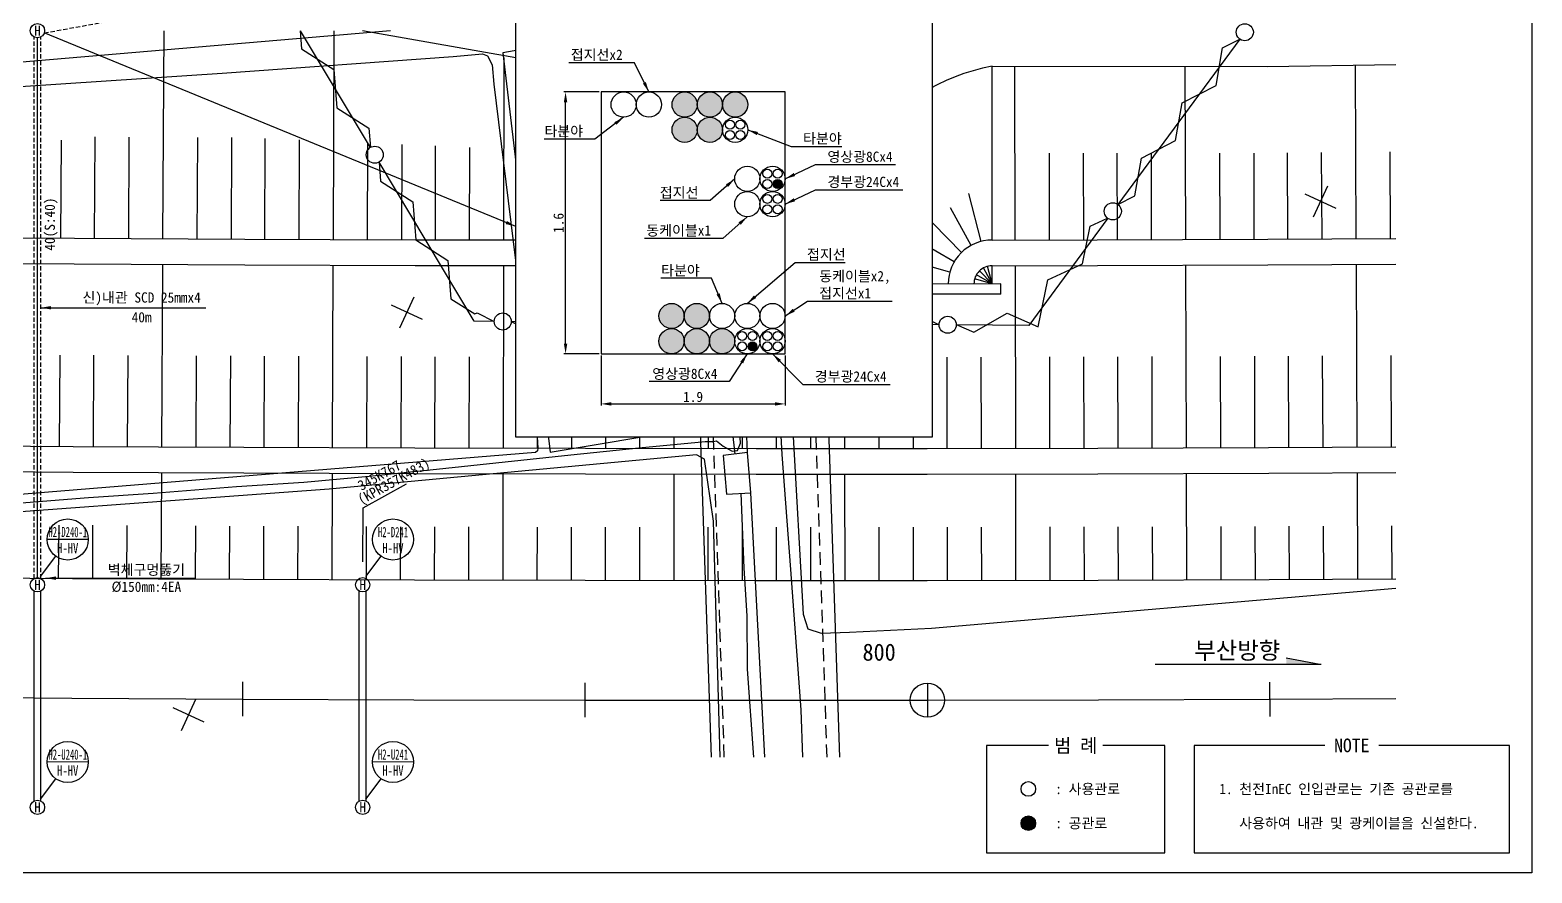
# Model space of a CAD drawing. Extents: x -179 to 159, y -6 to 158.
# Drawn here: x 71.4 to 159.2, y 0 to 49.2 of the extents above; entities that cross this region are included whole.
import ezdxf
from ezdxf.enums import TextEntityAlignment as Align

# ---------------------------------------------------------------- set-up
doc = ezdxf.new("R2010")
doc.units = 0
doc.header["$MEASUREMENT"] = 0
doc.linetypes.add('HIDDEN', pattern=[0.375, 0.25, -0.125])
doc.layers.get('Defpoints').update_dxf_attribs({"linetype": 'CONTINUOUS'})
for name, color, linetype in [('TT-LINE', 7, 'CONTINUOUS'), ('TT-MANH', 4, 'CONTINUOUS'), ('TX-LINE', 2, 'CONTINUOUS'), ('TZ-BASE', 253, 'CONTINUOUS'), ('TZ-DIMS', 1, 'CONTINUOUS'), ('TZ-LEAL', 1, 'CONTINUOUS'), ('TZ-LEAT', 3, 'CONTINUOUS'), ('TZ-LINE', 7, 'CONTINUOUS'), ('TZ-TEX2', 3, 'CONTINUOUS'), ('TZ-TEXT', 6, 'CONTINUOUS')]:
    doc.layers.add(name, color=color, linetype=linetype)
doc.layers.add('TX-PAPR', color=2, linetype='CONTINUOUS', plot=False)
doc.styles.add('GR', font='GulimChe.ttf')
doc.styles.get("Standard").update_dxf_attribs({"font": 'GulimChe.ttf'})
doc.styles.add('굴림', font='GulimChe.ttf')
doc.linetypes.add('ZIGZAG', pattern='A,0.00254,-5.08,[131,ltypeshp.shx,S=5.08,R=0,X=-5.08,Y=0],-10.16,[131,ltypeshp.shx,S=5.08,R=180,X=5.08,Y=0],-5.08', length=20.32254)
doc.dimstyles.new('D200', dxfattribs={"dimscale": 0.2, "dimtxt": 3, "dimasz": 3, "dimexe": 0.5, "dimexo": 0.5, "dimgap": 0.5, "dimtad": 1, "dimdec": 0, "dimzin": 1, "dimdsep": 46, "dimlunit": 6, "dimtxsty": 'Standard', "dimcen": 1, "dimclrd": 1, "dimclre": 1, "dimclrt": 3, "dimadec": 0, "dimazin": 0, "dimtfac": 1, "dimtdec": 0, "dimtix": 1, "dimtmove": 2, "dimatfit": 3, "dimfxl": 0, "dimtvp": 2, "dimlwd": -1, "dimlwe": -1, "dimarcsym": 0})
doc.dimstyles.new('지시선200', dxfattribs={"dimscale": 0.2, "dimtxt": 3, "dimasz": 3, "dimexe": 0.5, "dimexo": 0.5, "dimgap": 0.5, "dimtad": 1, "dimdec": 0, "dimzin": 1, "dimdsep": 46, "dimlunit": 6, "dimtxsty": 'Standard', "dimcen": 1, "dimclrd": 6, "dimclre": 6, "dimclrt": 3, "dimadec": 0, "dimazin": 0, "dimtfac": 1, "dimtdec": 0, "dimtix": 1, "dimtmove": 2, "dimatfit": 3, "dimfxl": 0, "dimtvp": 2, "dimlwd": -1, "dimlwe": -1, "dimarcsym": 0})

# ---------------------------------------------------------------- blocks, each defined once
blk = doc.blocks.new('7217')
at = {"layer": 'TZ-BASE'}
for points in [[(-0.707, 0.707), (0.707, -0.707)], [(-0.707, -0.707), (0.707, 0.707)]]:
    blk.add_lwpolyline(points, dxfattribs=at)
blk = doc.blocks.new('5211')
at = {"layer": 'TZ-BASE'}
for points in [[(-0.695, -0.847), (-0.695, 1.653)], [(0.705, -0.847), (0.705, 0.653)], [(-1.495, -0.847), (1.505, -0.847)]]:
    blk.add_lwpolyline(points, dxfattribs=at)
blk = doc.blocks.new('*D21')
at = {"layer": 'Defpoints', "color": 0}
for p in [(104.803, 30.33), (115.563, 30.33), (115.563, 27.405)]:
    blk.add_point(p, dxfattribs=at)
at = {"layer": 'TZ-DIMS', "color": 1}
for p, q in [((104.803, 30.23), (104.803, 27.305)), ((115.563, 30.23), (115.563, 27.305)), ((105.403, 27.405), (114.963, 27.405))]:
    blk.add_line(p, q, dxfattribs=at)
for points in [[(105.403, 27.505), (105.403, 27.305), (104.803, 27.405)], [(114.963, 27.505), (114.963, 27.305), (115.563, 27.405)]]:
    blk.add_solid(points, dxfattribs=at)
at = {"layer": 'TZ-DIMS', "color": 3, "insert": (110.183, 27.813), "char_height": 0.6, "attachment_point": 5}
blk.add_mtext('1.9', dxfattribs=at)
blk = doc.blocks.new('*D22')
at = {"layer": 'Defpoints', "color": 0}
for p in [(102.731, 45.629), (104.803, 45.629), (104.803, 30.33)]:
    blk.add_point(p, dxfattribs=at)
at = {"layer": 'TZ-DIMS', "color": 1}
for p, q in [((104.703, 45.629), (102.631, 45.629)), ((102.731, 30.93), (102.731, 45.029)), ((104.703, 30.33), (102.631, 30.33))]:
    blk.add_line(p, q, dxfattribs=at)
for points in [[(102.631, 45.029), (102.831, 45.029), (102.731, 45.629)], [(102.631, 30.93), (102.831, 30.93), (102.731, 30.33)]]:
    blk.add_solid(points, dxfattribs=at)
at = {"layer": 'TZ-DIMS', "color": 3, "insert": (102.323, 37.98), "char_height": 0.6, "attachment_point": 5, "rotation": 90}
blk.add_mtext('1.6', dxfattribs=at)

msp = doc.modelspace()

# ---------------------------------------------------------------- hatches: boundary and pattern name
at = {"layer": 'TZ-LINE'}
msp.add_hatch(color=256, dxfattribs=at).paths.add_polyline_path([(144.847, 12.543), (146.797, 12.179), (144.847, 12.179)])
at = {"layer": 'TZ-LINE', "ltscale": 2}
h = msp.add_hatch(color=256, dxfattribs=at)
h.dxf.hatch_style = 1
h.paths.add_polyline_path([(129.346, 2.907, 1), (130.199, 2.907, 1)])

# ---------------------------------------------------------------- linework, layer by layer
at = {"layer": 'TT-LINE', "linetype": 'HIDDEN'}
for points in [[(72.272, 49.08), (77.596, 50.049), (77.596, 51.111)], [(71.672, 17.205), (71.672, 48.842)], [(72.072, 17.205), (72.072, 48.842)]]:
    msp.add_lwpolyline(points, dxfattribs=at)
at = {"layer": 'TT-MANH'}
for centre in [(71.872, 49.211), (71.872, 16.836), (90.877, 16.836), (71.872, 3.836), (90.877, 3.836)]:
    msp.add_circle(centre, 0.42, dxfattribs=at)
at = {"layer": 'TX-PAPR'}
msp.add_lwpolyline([(0, 103.2), (159.2, 103.2), (159.2, 0), (0, 0)], close=True, dxfattribs=at)
at = {"layer": 'TZ-BASE'}
for p, q in [((79.205, 37.061), (79.269, 49.211)), ((89.164, 37.016), (89.21, 49.211)), ((100.487, 47.513), (90.856, 49.211)), ((99.127, 36.986), (99.152, 47.616)), ((100.492, 36.983), (100.487, 47.513)), ((127.654, 36.979), (127.65, 47.13)), ((129.009, 36.981), (128.989, 47.119)), ((138.975, 37.008), (138.942, 47.105)), ((148.933, 37.049), (148.883, 47.184)), ((75.205, 37.082), (75.236, 43.007)), ((73.242, 37.093), (73.279, 42.813)), ((77.205, 37.071), (77.236, 42.996)), ((81.205, 37.05), (81.236, 42.975)), ((83.205, 37.04), (83.236, 42.965)), ((85.164, 37.031), (85.186, 42.913)), ((87.164, 37.024), (87.186, 42.825)), ((91.164, 37.009), (91.185, 42.648)), ((93.164, 37.001), (93.185, 42.56)), ((95.127, 36.996), (95.139, 42.475)), ((97.127, 36.991), (97.139, 42.388)), ((102.257, 36.284), (108.006, 42.402)), ((125.865, 36.25), (120.055, 42.2)), ((150.933, 37.059), (150.908, 42.138)), ((131.009, 36.986), (130.999, 42.051)), ((133.009, 36.99), (132.999, 42.052)), ((134.975, 36.995), (134.959, 42.053)), ((136.975, 37.002), (136.959, 42.055)), ((140.975, 37.015), (140.959, 42.059)), ((142.975, 37.021), (142.959, 42.061)), ((144.933, 37.03), (144.908, 42.074)), ((146.933, 37.039), (146.908, 42.095)), ((101.149, 36.898), (101.963, 39.987)), ((127.015, 36.897), (126.291, 39.701)), ((101.788, 36.634), (103.203, 39.068)), ((126.423, 36.663), (125.217, 38.862)), ((64.069, 37.154), (74.032, 37.088)), ((74.032, 37.088), (83.993, 37.036)), ((83.993, 37.036), (93.954, 36.998)), ((93.954, 36.998), (100.492, 36.983)), ((102.754, 35.642), (105.228, 36.994)), ((125.442, 35.708), (123.3, 36.958)), ((127.654, 36.979), (133.801, 36.991)), ((133.801, 36.991), (143.763, 37.024)), ((143.763, 37.024), (151.252, 37.06)), ((79.141, 24.896), (79.197, 35.561)), ((89.119, 24.851), (89.158, 35.516)), ((99.098, 24.821), (99.123, 35.486)), ((100.493, 34.406), (100.492, 35.483)), ((100.493, 34.406), (100.767, 35.447)), ((100.493, 34.406), (101.034, 35.337)), ((100.493, 34.406), (101.23, 35.191)), ((103.011, 34.953), (106.174, 35.641)), ((125.189, 35.109), (122.445, 35.88)), ((127.655, 34.417), (126.913, 35.177)), ((127.655, 34.417), (127.145, 35.348)), ((127.655, 34.417), (127.39, 35.445)), ((127.655, 34.417), (127.655, 35.479)), ((129.034, 24.816), (129.012, 35.481)), ((139.015, 24.843), (138.98, 35.508)), ((148.992, 24.884), (148.94, 35.549)), ((128.156, 34.417), (99.992, 34.405)), ((99.993, 33.805), (99.992, 34.405)), ((100.493, 34.406), (101.438, 34.922)), ((100.493, 34.406), (101.545, 34.635)), ((110.324, 29.91), (110.172, 34.41)), ((118.121, 30.14), (117.976, 34.413)), ((127.655, 34.417), (126.633, 34.704)), ((127.655, 34.417), (126.738, 34.952)), ((128.156, 33.817), (128.156, 34.417)), ((105.033, 33.807), (99.993, 33.805)), ((105.383, 33.458), (105.033, 33.807)), ((109.704, 33.459), (105.383, 33.458)), ((109.077, 24.805), (109.084, 33.459)), ((110.221, 32.96), (109.704, 33.459)), ((117.983, 34.213), (110.179, 34.21)), ((117.988, 34.063), (110.184, 34.06)), ((118.509, 33.463), (118.025, 32.963)), ((122.766, 33.465), (118.509, 33.463)), ((119.056, 24.804), (119.052, 33.463)), ((122.766, 33.465), (123.116, 33.815)), ((128.156, 33.817), (123.116, 33.815)), ((73.161, 24.929), (73.196, 30.261)), ((75.141, 24.917), (75.169, 30.249)), ((77.141, 24.907), (77.169, 30.239)), ((81.141, 24.885), (81.169, 30.218)), ((83.141, 24.875), (83.169, 30.207)), ((85.119, 24.866), (85.139, 30.199)), ((87.119, 24.859), (87.139, 30.191)), ((91.119, 24.844), (91.138, 30.176)), ((93.119, 24.836), (93.138, 30.169)), ((95.098, 24.831), (95.111, 30.163)), ((97.098, 24.826), (97.111, 30.158)), ((101.098, 24.817), (101.111, 30.149)), ((103.098, 24.812), (103.111, 30.144)), ((105.077, 24.809), (105.081, 30.141)), ((107.077, 24.807), (107.081, 30.14)), ((110.324, 29.91), (110.479, 29.76)), ((111.077, 24.804), (111.081, 30.136)), ((113.077, 24.802), (113.081, 30.134)), ((115.056, 24.802), (115.054, 30.134)), ((117.056, 24.803), (117.054, 30.135)), ((118.121, 30.14), (117.976, 29.98)), ((118.762, 6.759), (117.976, 29.98)), ((121.056, 24.805), (121.054, 30.137)), ((123.056, 24.806), (123.054, 30.138)), ((125.034, 24.808), (125.023, 30.141)), ((127.034, 24.812), (127.023, 30.145)), ((131.034, 24.821), (131.023, 30.153)), ((133.034, 24.825), (133.023, 30.157)), ((135.015, 24.83), (134.998, 30.163)), ((137.015, 24.837), (136.998, 30.169)), ((141.015, 24.85), (140.998, 30.182)), ((143.015, 24.856), (142.998, 30.189)), ((144.992, 24.865), (144.966, 30.197)), ((146.992, 24.874), (146.966, 30.207)), ((150.992, 24.894), (150.966, 30.226)), ((111.258, 6.759), (110.479, 29.76)), ((63.969, 23.489), (73.951, 23.423)), ((73.951, 23.423), (83.932, 23.371)), ((79.1, 17.186), (79.133, 23.396)), ((83.932, 23.371), (93.913, 23.333)), ((89.09, 17.141), (89.113, 23.351)), ((93.913, 23.333), (103.894, 23.31)), ((99.08, 17.111), (99.094, 23.321)), ((103.894, 23.31), (113.875, 23.301)), ((109.07, 17.095), (109.075, 23.305)), ((113.875, 23.301), (123.855, 23.306)), ((119.06, 17.094), (119.057, 23.304)), ((123.855, 23.306), (133.837, 23.326)), ((129.049, 17.107), (129.037, 23.316)), ((133.837, 23.326), (143.819, 23.359)), ((139.04, 17.133), (139.02, 23.343)), ((143.819, 23.359), (151.252, 23.395)), ((149.029, 17.174), (148.999, 23.384)), ((73.11, 17.219), (73.131, 20.324)), ((75.101, 17.207), (75.117, 20.312)), ((77.101, 17.197), (77.117, 20.302)), ((81.1, 17.176), (81.117, 20.281)), ((83.1, 17.165), (83.117, 20.27)), ((85.09, 17.156), (85.101, 20.261)), ((87.09, 17.149), (87.101, 20.254)), ((91.09, 17.134), (91.101, 20.239)), ((93.09, 17.126), (93.101, 20.231)), ((95.08, 17.121), (95.087, 20.226)), ((97.08, 17.116), (97.087, 20.221)), ((101.08, 17.107), (101.087, 20.212)), ((103.08, 17.102), (103.087, 20.207)), ((105.07, 17.099), (105.073, 20.204)), ((107.07, 17.097), (107.073, 20.202)), ((111.07, 17.094), (111.073, 20.199)), ((113.07, 17.092), (113.073, 20.197)), ((115.06, 17.092), (115.058, 20.197)), ((117.06, 17.093), (117.058, 20.198)), ((121.06, 17.095), (121.058, 20.2)), ((123.06, 17.096), (123.058, 20.201)), ((125.049, 17.098), (125.043, 20.203)), ((127.049, 17.102), (127.043, 20.207)), ((131.049, 17.111), (131.043, 20.216)), ((133.049, 17.115), (133.043, 20.22)), ((135.04, 17.12), (135.03, 20.225)), ((137.04, 17.127), (137.03, 20.232)), ((141.04, 17.14), (141.03, 20.245)), ((143.04, 17.146), (143.03, 20.251)), ((145.029, 17.155), (145.014, 20.26)), ((147.029, 17.164), (147.014, 20.269)), ((151.029, 17.184), (151.014, 20.289)), ((83.867, 9.161), (83.877, 11.161)), ((103.87, 9.1), (103.874, 11.1)), ((123.871, 11.096), (123.873, 9.096)), ((143.869, 11.149), (143.875, 9.149)), ((63.872, 10.28), (73.873, 10.214)), ((73.873, 10.214), (83.872, 10.161)), ((83.872, 10.161), (93.872, 10.123)), ((93.872, 10.123), (103.873, 10.1)), ((103.873, 10.1), (113.872, 10.091)), ((113.872, 10.091), (123.872, 10.096)), ((123.872, 10.096), (133.872, 10.116)), ((133.872, 10.116), (143.872, 10.149)), ((143.872, 10.149), (151.252, 10.185))]:
    msp.add_line(p, q, dxfattribs=at)
at = {"layer": 'TZ-BASE', "linetype": 'ByBlock', "ltscale": 0.7}
for p, q in [((87.224, 49.211), (87.304, 48.144)), ((141.127, 48.21), (142.123, 48.718)), ((87.304, 48.144), (89.189, 46.94)), ((140.745, 46.007), (141.127, 48.21)), ((89.189, 46.94), (89.356, 44.71)), ((138.753, 44.99), (140.745, 46.007)), ((138.372, 42.787), (138.753, 44.99)), ((89.356, 44.71), (91.241, 43.507)), ((91.241, 43.507), (91.325, 42.392)), ((136.38, 41.771), (138.372, 42.787)), ((91.838, 41.533), (91.922, 40.419)), ((135.998, 39.567), (136.38, 41.771)), ((91.922, 40.419), (93.806, 39.215)), ((135.002, 39.059), (135.998, 39.567)), ((93.806, 39.215), (93.974, 36.985)), ((132.932, 35.598), (133.384, 37.788)), ((133.384, 37.788), (134.396, 38.264)), ((93.974, 36.985), (95.858, 35.781)), ((95.858, 35.781), (96.026, 33.552)), ((130.908, 34.647), (132.932, 35.598)), ((130.341, 31.903), (130.908, 34.647)), ((96.026, 33.552), (97.422, 32.66)), ((97.422, 32.66), (97.564, 32.729)), ((97.564, 32.729), (98.56, 32.222)), ((100.556, 31.707), (102.564, 32.693)), ((102.564, 32.693), (104.556, 31.678)), ((104.556, 31.678), (106.563, 32.664)), ((106.563, 32.664), (108.556, 31.649)), ((108.556, 31.649), (110.563, 32.635)), ((110.563, 32.635), (111.56, 32.127)), ((113.556, 31.613), (115.563, 32.598)), ((115.563, 32.598), (117.556, 31.584)), ((117.556, 31.584), (119.563, 32.569)), ((119.563, 32.569), (121.556, 31.555)), ((121.556, 31.555), (123.563, 32.54)), ((123.563, 32.54), (124.559, 32.033)), ((126.582, 31.603), (128.531, 32.7)), ((128.531, 32.7), (130.341, 31.903)), ((99.56, 32.215), (100.556, 31.707)), ((112.56, 32.12), (113.556, 31.613)), ((125.559, 32.054), (126.582, 31.603))]:
    msp.add_line(p, q, dxfattribs=at)
at = {"layer": 'TZ-BASE', "linetype": 'HIDDEN', "ltscale": 3}
for p, q in [((112.008, 6.759), (111.072, 34.41)), ((118.012, 6.759), (117.076, 34.412))]:
    msp.add_line(p, q, dxfattribs=at)
at = {"layer": 'TZ-BASE', "linetype": 'ByBlock', "const_width": 0.001}
msp.add_lwpolyline([(102.271, 49.211), (102.271, 73.211), (38.272, 73.211), (38.272, 49.211)], close=True, dxfattribs=at)
at = {"layer": 'TZ-BASE'}
for points in [[(151.252, 57.601), (115.127, 54.84), (114.594, 54.587), (114.45, 53.868), (114.558, 52.117), (115.433, 39.917), (116.009, 25.826), (116.622, 15.114), (116.894, 14.265), (117.661, 14.006), (119.315, 14.064), (124.108, 14.293), (151.252, 16.638)], [(68.25, 21.416), (74.853, 21.929), (78.628, 22.19), (83.499, 22.57), (87.43, 22.826), (91.261, 23.18), (93.096, 23.374), (95.184, 23.59), (99.205, 24.02), (103.041, 24.424), (107.018, 24.844), (110.897, 25.212), (111.359, 25.209), (111.558, 25.239), (111.932, 24.942), (112.473, 24.647), (112.782, 24.676), (112.95, 25.108), (112.71, 28.89), (112.491, 32.723), (111.662, 47.863), (111.82, 47.956), (114.063, 48.255), (114.183, 48.405), (113.971, 54.134)], [(99.072, 47.922), (101.837, 24.595), (109.881, 25.936), (110.288, 26.889), (110.397, 28.553), (110.533, 29.786), (110.652, 31.309), (110.743, 33.264), (109.424, 48.947), (109.108, 49.019), (102.136, 48.47), (99.072, 47.922)], [(96.161, 47.708), (97.88, 47.849), (98.161, 47.748), (98.45, 47.217), (98.538, 46.082), (101.078, 25.49), (101.102, 24.822), (101.087, 24.662), (100.981, 24.564), (52.421, 20.615), (51.472, 20.788), (50.406, 21.563), (49.799, 22.553), (48.139, 38.092), (47.455, 44.08), (47.544, 44.458), (52.29, 44.724), (82.663, 46.721), (96.161, 47.708)], [(151.252, 47.223), (143.751, 47.099), (127.65, 47.121)], [(112.633, 24.475), (112.083, 29.479), (111.825, 32.34), (111.647, 35.315), (111.308, 38.283), (111.105, 46.194)], [(13.82, 36.204), (24.207, 36.06), (34.169, 35.938), (44.132, 35.829), (54.096, 35.734), (64.058, 35.654), (74.023, 35.588), (83.986, 35.536), (93.95, 35.498), (100.492, 35.483)], [(127.655, 35.479), (133.805, 35.491), (143.769, 35.524), (151.252, 35.56)], [(7.468, 25.634), (14.089, 25.534), (24.067, 25.396), (34.045, 25.273), (44.023, 25.164), (54.002, 25.07), (63.98, 24.989), (73.96, 24.923), (83.938, 24.871), (93.917, 24.833), (103.897, 24.81), (113.875, 24.801), (123.853, 24.806), (133.833, 24.826), (143.813, 24.859), (151.252, 24.895)], [(111.759, 6.759), (111.374, 20.563), (110.848, 24.186), (110.376, 24.423), (88.911, 22.425), (61.889, 20.43), (56.395, 19.942)], [(7.468, 17.924), (13.978, 17.825), (23.967, 17.687), (33.955, 17.564), (43.945, 17.455), (53.935, 17.36), (63.924, 17.28), (73.914, 17.213), (83.904, 17.161), (93.894, 17.123), (103.884, 17.1), (113.874, 17.091), (123.863, 17.096), (133.854, 17.116), (143.844, 17.149), (151.252, 17.185)]]:
    msp.add_lwpolyline(points, dxfattribs=at)
at = {"layer": 'TZ-BASE', "linetype": 'ByBlock', "ltscale": 15}
for points in [[(91.325, 42.392), (87.249, 49.211)], [(142.123, 48.718), (135.002, 39.059)], [(98.56, 32.222), (97.398, 32.23), (91.838, 41.533)], [(134.409, 38.254), (129.795, 31.995), (125.559, 32.025)], [(111.56, 32.127), (99.56, 32.215)], [(124.559, 32.033), (112.56, 32.12)]]:
    msp.add_lwpolyline(points, dxfattribs=at)
at = {"layer": 'TZ-BASE'}
msp.add_lwpolyline([(110.204, 34.41, 0.36809), (100.487, 47.513, 0.36809)], format="xyb", dxfattribs=at)
for points in [[(114.366, 6.759, 0), (113.551, 22.218, 0), (113.359, 24.56, 0), (113.258, 26.901, 0), (112.759, 33.125, 0), (111.87, 46.195, 0), (111.695, 49.148, 0), (111.289, 53.886, 0), (111.205, 55.764, 0), (110.93, 57.58, 0), (109.92, 66.547, 0), (109.2, 76.956, 0), (109.076, 79.081, 0), (109.028, 80.208, 0), (107.326, 80.119, 0), (97.556, 80.065, 0), (86.374, 79.692, 0), (80.146, 79.271, 0), (40.891, 76.194, 0)], [(110.908, 49.146, 0), (110.277, 55.028, 0), (109.81, 59.487, 0), (108.895, 68.889, 0), (108.592, 72.378, 0), (108.25, 80.205, 0)], [(151.252, 58.176, 0), (150.552, 58.109, 0), (142.507, 57.735, 0), (131.684, 56.663, 0), (128.79, 56.491, 0), (116.414, 55.841, 0), (115.089, 55.45, 0), (114.264, 55.009, 0), (113.599, 54.296, 0), (113.409, 53.438, 0), (113.719, 51.327, 0), (114.173, 46.757, 0), (114.533, 41.191, 0), (114.794, 34.849, 0), (115.359, 24.444, 0), (115.884, 17.726, 0), (116.487, 9.531, 0), (116.579, 6.759, 0)], [(92.505, 49.211, 0), (66.147, 46.963, 0), (50.178, 45.796, 0), (49.472, 45.936, 0), (48.413, 48.53, 0), (48.139, 49.211, 0)], [(111.87, 46.195, 0), (111.695, 49.148, 0), (110.085, 49.143, 0), (110.223, 46.193, 0), (111.87, 46.195, 0)], [(113.551, 22.218, 0), (113.359, 24.56, 0), (111.938, 24.394, 0), (112.135, 22.14, 0), (113.551, 22.218, 0)], [(113.726, 6.759, 0), (113.366, 11.915, 0), (113.338, 15.027, 0), (113.164, 17.799, 0), (112.995, 22.187, 0)]]:
    msp.add_polyline3d(points, dxfattribs=at)
at = {"layer": 'TZ-BASE', "linetype": 'ByBlock', "ltscale": 0.7}
for centre in [(142.419, 49.121), (91.581, 41.963), (134.706, 38.657), (99.06, 32.218), (112.06, 32.124), (125.059, 32.029)]:
    msp.add_circle(centre, 0.5, dxfattribs=at)
at = {"layer": 'TZ-BASE'}
msp.add_circle((123.872, 10.096), 1, dxfattribs=at)
msp.add_arc((129.822, 35.469), 11.862, 100.55229, 185.10988, dxfattribs=at)
at = {"layer": 'TZ-BASE', "ltscale": 0.7}
for centre, radius, start, end in [((100.493, 34.406), 2.577, 0.02348, 90.02348), ((127.655, 34.417), 2.562, 90.02348, 180.02348), ((100.493, 34.406), 1.077, 0.02348, 90.02348), ((127.655, 34.417), 1.062, 90.02348, 180.02348)]:
    msp.add_arc(centre, radius, start, end, dxfattribs=at)
at = {"layer": 'TZ-LEAL'}
for p, q in [((74.842, 19.478), (72.442, 19.49)), ((72.049, 17.317), (72.942, 18.509)), ((91.054, 17.317), (91.947, 18.509)), ((74.842, 6.478), (72.442, 6.49)), ((93.847, 6.478), (91.447, 6.49)), ((72.049, 4.318), (72.942, 5.509)), ((91.054, 4.318), (91.947, 5.509))]:
    msp.add_line(p, q, dxfattribs=at)
at = {"layer": 'TZ-LEAL', "flags": 128}
msp.add_lwpolyline([(90.884, 18.186), (90.901, 21.326), (93.44, 22.73)], dxfattribs=at)
at = {"layer": 'TZ-LEAL'}
for centre in [(73.642, 19.484), (92.647, 19.484), (73.642, 6.484), (92.647, 6.484)]:
    msp.add_circle(centre, 1.2, dxfattribs=at)
at = {"layer": 'TZ-LINE'}
for p, q in [((146.797, 12.179), (144.847, 12.543)), ((146.881, 12.179), (137.175, 12.179))]:
    msp.add_line(p, q, dxfattribs=at)
at = {"layer": 'TZ-LINE', "linetype": 'ZIGZAG', "ltscale": 0.039}
msp.add_lwpolyline([(71.872, 17.256), (71.872, 48.791)], dxfattribs=at)
at = {"layer": 'TZ-LINE'}
for points in [[(71.672, 4.205), (71.672, 16.467)], [(72.072, 4.205), (72.072, 16.467)], [(90.677, 4.205), (90.677, 16.467)], [(91.077, 4.205), (91.077, 16.467)]]:
    msp.add_lwpolyline(points, dxfattribs=at)
at = {"layer": 'TZ-LINE', "ltscale": 2, "elevation": 0.31}
for points in [[(130.959, 7.452), (127.336, 7.452), (127.336, 1.178), (137.749, 1.178), (137.749, 7.452), (134.126, 7.452)], [(147.088, 7.452), (139.465, 7.452), (139.465, 1.178), (157.878, 1.178), (157.878, 7.452), (150.255, 7.452)]]:
    msp.add_lwpolyline(points, dxfattribs=at)
at = {"layer": 'TZ-LINE', "ltscale": 2}
for centre in [(129.773, 4.907, 0.31), (129.773, 2.907, 0.31)]:
    msp.add_circle(centre, 0.427, dxfattribs=at)

# ---------------------------------------------------------------- block references
at = {"layer": 'TZ-BASE', "rotation": 110.2049679516543}
for name, p in [('7217', (113.065, 42.948)), ('7217', (146.848, 39.239)), ('5211', (105.557, 34.161)), ('7217', (93.472, 32.751)), ('7217', (80.712, 9.237))]:
    msp.add_blockref(name, p, dxfattribs=at)

# ---------------------------------------------------------------- texts
at = {"layer": 'TT-MANH', "linetype": 'ByBlock', "style": 'GR'}
for p in [(71.874, 49.211), (71.874, 16.836), (90.879, 16.836), (71.874, 3.836), (90.879, 3.836)]:
    msp.add_text('H', height=0.6, rotation=359.69855, dxfattribs=at).set_placement(p, align=Align.MIDDLE)
at = {"layer": 'TZ-BASE', "style": '굴림'}
msp.add_text('800', height=1, rotation=359.98485, dxfattribs=at).set_placement((120.083, 12.403))
at = {"layer": 'TZ-LEAT', "style": 'GR'}
for s, p in [('345K767', (90.804, 22.317)), ('(KPR357K483)', (90.8, 21.499))]:
    msp.add_text(s, height=0.6, rotation=28.93726, dxfattribs=at).set_placement(p)
for s, width, p in [('H2-D240-1', 0.65, (73.644, 19.916)), ('H2-D241', 0.65, (92.649, 19.916)), ('H-HV', 0.8, (73.639, 18.984)), ('H-HV', 0.8, (92.644, 18.984)), ('H2-U240-1', 0.65, (73.644, 6.916)), ('H2-U241', 0.65, (92.649, 6.916)), ('H-HV', 0.8, (73.639, 5.984)), ('H-HV', 0.8, (92.644, 5.984))]:
    msp.add_text(s, height=0.6, rotation=359.69855, dxfattribs=dict(at, width=width)).set_placement(p, align=Align.MIDDLE)
for s, p in [('벽체구멍뚫기', (78.237, 17.724)), ('Ø150mm:4EA', (78.237, 16.724))]:
    msp.add_text(s, height=0.6, dxfattribs=at).set_placement(p, align=Align.MIDDLE)
at = {"layer": 'TZ-LINE', "style": '굴림'}
msp.add_text('부산방향', height=1, dxfattribs=at).set_placement((139.472, 12.497))
at = {"layer": 'TZ-TEX2', "style": 'GR'}
msp.add_text('40(S:40)', height=0.6, rotation=90.01508, dxfattribs=at).set_placement((72.638, 37.91), align=Align.MIDDLE)
at = {"layer": 'TZ-TEX2'}
for s, p in [('범 례', (132.542, 7.452, 0.31)), ('NOTE', (148.672, 7.452, 0.31))]:
    msp.add_text(s, height=0.8, dxfattribs=at).set_placement(p, align=Align.MIDDLE)
for s, p in [(': 사용관로', (131.349, 4.907, 0.31)), ('1. 천전InEC 인입관로는 기존 공관로를', (140.932, 4.907, 0.31)), (': 공관로', (131.349, 2.907, 0.31)), ('   사용하여 내관 및 광케이블을 신설한다.', (140.932, 2.907, 0.31))]:
    msp.add_text(s, height=0.6, dxfattribs=at).set_placement(p, align=Align.MIDDLE_LEFT)
at = {"layer": 'TZ-TEXT'}
for s, rotation, p in [('신)내관 SCD 25mmx4', 0.05182, (77.959, 33.581)), ('40m', 359.94818, (77.959, 32.466))]:
    msp.add_text(s, height=0.6, rotation=rotation, dxfattribs=at).set_placement(p, align=Align.MIDDLE)

# ---------------------------------------------------------------- leaders
at = {"layer": 'TZ-LEAL'}
for points in [[(72.072, 33.023), (81.714, 33.023)], [(72.348, 17.224), (81.094, 17.224)]]:
    msp.add_leader(points, dimstyle='D200', dxfattribs=at)

# ---------------------------------------------------------------- next in the draw order: wipeouts: each hides what was drawn before it
msp.add_wipeout([(99.822, 50.082), (99.822, 25.469), (124.153, 25.469), (124.153, 50.082)]).dxf.layer = 'TX-LINE'

# ---------------------------------------------------------------- next in the draw order: hatches: boundary and pattern name
at = {"layer": 'TZ-LINE', "ltscale": 2}
h = msp.add_hatch(color=256, dxfattribs=at)
h.dxf.hatch_style = 1
h.paths.add_polyline_path([(110.428, 44.892, 1), (108.953, 44.892, 1)])
h = msp.add_hatch(color=256, dxfattribs=at)
h.dxf.hatch_style = 1
h.paths.add_polyline_path([(111.902, 44.892, 1), (110.428, 44.892, 1)])
h = msp.add_hatch(color=256, dxfattribs=at)
h.dxf.hatch_style = 1
h.paths.add_polyline_path([(113.377, 44.892, 1), (111.902, 44.892, 1)])
h = msp.add_hatch(color=256, dxfattribs=at)
h.dxf.hatch_style = 1
h.paths.add_polyline_path([(110.428, 43.417, 1), (108.953, 43.417, 1)])
h = msp.add_hatch(color=256, dxfattribs=at)
h.dxf.hatch_style = 1
h.paths.add_polyline_path([(111.902, 43.417, 1), (110.428, 43.417, 1)])
at = {"layer": 'TZ-LINE'}
h = msp.add_hatch(color=256, dxfattribs=at)
h.dxf.hatch_style = 1
h.paths.add_polyline_path([(115.385, 40.25, 1), (114.868, 40.25, 1)])
at = {"layer": 'TZ-LINE', "ltscale": 2}
h = msp.add_hatch(color=256, dxfattribs=at)
h.dxf.hatch_style = 1
h.paths.add_polyline_path([(109.664, 32.542, 1), (108.19, 32.542, 1)])
h = msp.add_hatch(color=256, dxfattribs=at)
h.dxf.hatch_style = 1
h.paths.add_polyline_path([(111.139, 32.542, 1), (109.664, 32.542, 1)])
h = msp.add_hatch(color=256, dxfattribs=at)
h.dxf.hatch_style = 1
h.paths.add_polyline_path([(109.664, 31.068, 1), (108.19, 31.068, 1)])
h = msp.add_hatch(color=256, dxfattribs=at)
h.dxf.hatch_style = 1
h.paths.add_polyline_path([(111.139, 31.068, 1), (109.664, 31.068, 1)])
h = msp.add_hatch(color=256, dxfattribs=at)
h.dxf.hatch_style = 1
h.paths.add_polyline_path([(112.614, 31.068, 1), (111.139, 31.068, 1)])
at = {"layer": 'TZ-LINE'}
h = msp.add_hatch(color=256, dxfattribs=at)
h.dxf.hatch_style = 1
h.paths.add_polyline_path([(113.911, 30.764, 1), (113.393, 30.764, 1)])

# ---------------------------------------------------------------- next in the draw order: linework, layer by layer
msp.add_lwpolyline([(104.803, 30.33), (115.563, 30.33), (115.563, 45.629), (104.803, 45.629)], close=True, dxfattribs=at)
at = {"layer": 'TZ-LINE', "ltscale": 2}
for centre, radius in [((106.125, 44.892), 0.737), ((107.599, 44.892), 0.737), ((109.69, 44.892), 0.737), ((111.165, 44.892), 0.737), ((112.639, 44.892), 0.737), ((109.69, 43.417), 0.737), ((111.165, 43.417), 0.737), ((112.639, 43.417), 0.737), ((112.338, 43.721), 0.259), ((112.941, 43.721), 0.259), ((112.338, 43.114), 0.259), ((112.941, 43.114), 0.259), ((113.351, 40.553), 0.737), ((114.825, 40.553), 0.737), ((114.524, 40.857), 0.259), ((114.524, 40.25), 0.259), ((115.127, 40.857), 0.259), ((115.127, 40.25), 0.259), ((113.351, 39.079), 0.737), ((114.825, 39.079), 0.737), ((114.524, 39.382), 0.259), ((115.127, 39.382), 0.259), ((114.524, 38.775), 0.259), ((115.127, 38.775), 0.259), ((108.927, 32.542), 0.737), ((110.402, 32.542), 0.737), ((111.876, 32.542), 0.737), ((113.351, 32.542), 0.737), ((114.825, 32.542), 0.737), ((108.927, 31.068), 0.737), ((110.402, 31.068), 0.737), ((111.876, 31.068), 0.737), ((113.351, 31.068), 0.737), ((113.05, 31.371), 0.259), ((113.652, 31.371), 0.259), ((114.825, 31.068), 0.737), ((114.524, 31.371), 0.259), ((115.127, 31.371), 0.259), ((113.05, 30.764), 0.259), ((113.652, 30.764), 0.259), ((114.524, 30.764), 0.259), ((115.127, 30.764), 0.259)]:
    msp.add_circle(centre, radius, dxfattribs=at)
at = {"layer": 'TZ-TEXT'}
msp.add_lwpolyline([(99.822, 50.082), (124.153, 50.082), (124.153, 25.469), (99.822, 25.469)], close=True, dxfattribs=at)

# ---------------------------------------------------------------- next in the draw order: texts
at = {"layer": 'TZ-DIMS', "char_height": 0.6}
for s, insert, attachment_point in [('접지선x2', (106.068, 47.442), 9), ('타분야', (103.755, 42.975), 9), ('타분야', (116.61, 42.548), 7), ('영상광8Cx4', (118.031, 41.487), 7), ('경부광24Cx4', (118.031, 40.013), 7), ('접지선', (110.496, 39.389), 9), ('동케이블x1', (111.233, 37.177), 9), ('접지선', (116.836, 35.773), 7), ('타분야', (110.573, 34.846), 9), ('동케이블x2,\\P접지선x1', (117.551, 33.508), 7), ('영상광8Cx4', (111.605, 28.805), 9), ('경부광24Cx4', (117.294, 28.645), 7)]:
    msp.add_mtext(s, dxfattribs=dict(at, insert=insert, attachment_point=attachment_point))

# ---------------------------------------------------------------- next in the draw order: dimensions: what is measured, and where the dimension line sits
at = {"layer": 'TZ-DIMS'}
dim = msp.add_linear_dim(base=(102.731, 45.629), p1=(104.803, 30.33), p2=(104.803, 45.629), angle=90, text='1.6', dimstyle='D200', dxfattribs=at)
dim.commit()
dim.dimension.update_dxf_attribs({"geometry": '*D22', "text_midpoint": (102.323, 37.98)})
dim = msp.add_linear_dim(base=(115.563, 27.405), p1=(104.803, 30.33), p2=(115.563, 30.33), text='1.9', dimstyle='D200', dxfattribs=at)
dim.commit()
dim.dimension.update_dxf_attribs({"geometry": '*D21', "text_midpoint": (110.183, 27.813)})

# ---------------------------------------------------------------- next in the draw order: leaders
at = {"layer": 'TZ-DIMS', "annotation_type": 0, "has_hookline": 1}
for points, hookline_direction, text_width in [([(107.599, 45.629), (106.758, 47.342), (106.168, 47.342)], 1, 3.155), ([(106.125, 44.154), (104.445, 42.875), (103.855, 42.875)], 1, 2.273), ([(113.377, 43.417), (115.92, 42.448), (116.51, 42.448)], 0, 2.273), ([(115.563, 40.553), (117.341, 41.387), (117.931, 41.387)], 0, 3.981), ([(112.614, 40.553), (111.186, 39.289), (110.596, 39.289)], 1, 2.235), ([(115.563, 39.079), (117.341, 39.913), (117.931, 39.913)], 0, 4.407), ([(113.351, 38.341), (111.923, 37.077), (111.333, 37.077)], 1, 3.884), ([(113.351, 33.28), (116.146, 35.673), (116.736, 35.673)], 0, 2.235), ([(111.876, 33.28), (111.263, 34.746), (110.673, 34.746)], 1, 2.273), ([(115.563, 32.542), (116.861, 33.408), (117.451, 33.408)], 0, 4.258), ([(113.351, 30.33), (112.295, 28.705), (111.705, 28.705)], 1, 3.981), ([(114.825, 30.33), (116.604, 28.545), (117.194, 28.545)], 0, 4.407)]:
    msp.add_leader(points, dimstyle='D200', dxfattribs=dict(at, hookline_direction=hookline_direction, text_width=text_width))
at = {"layer": 'TZ-TEXT'}
msp.add_leader([(99.822, 37.776), (72.272, 49.08)], dimstyle='지시선200', dxfattribs=at)

doc.saveas('drawing.dxf')
